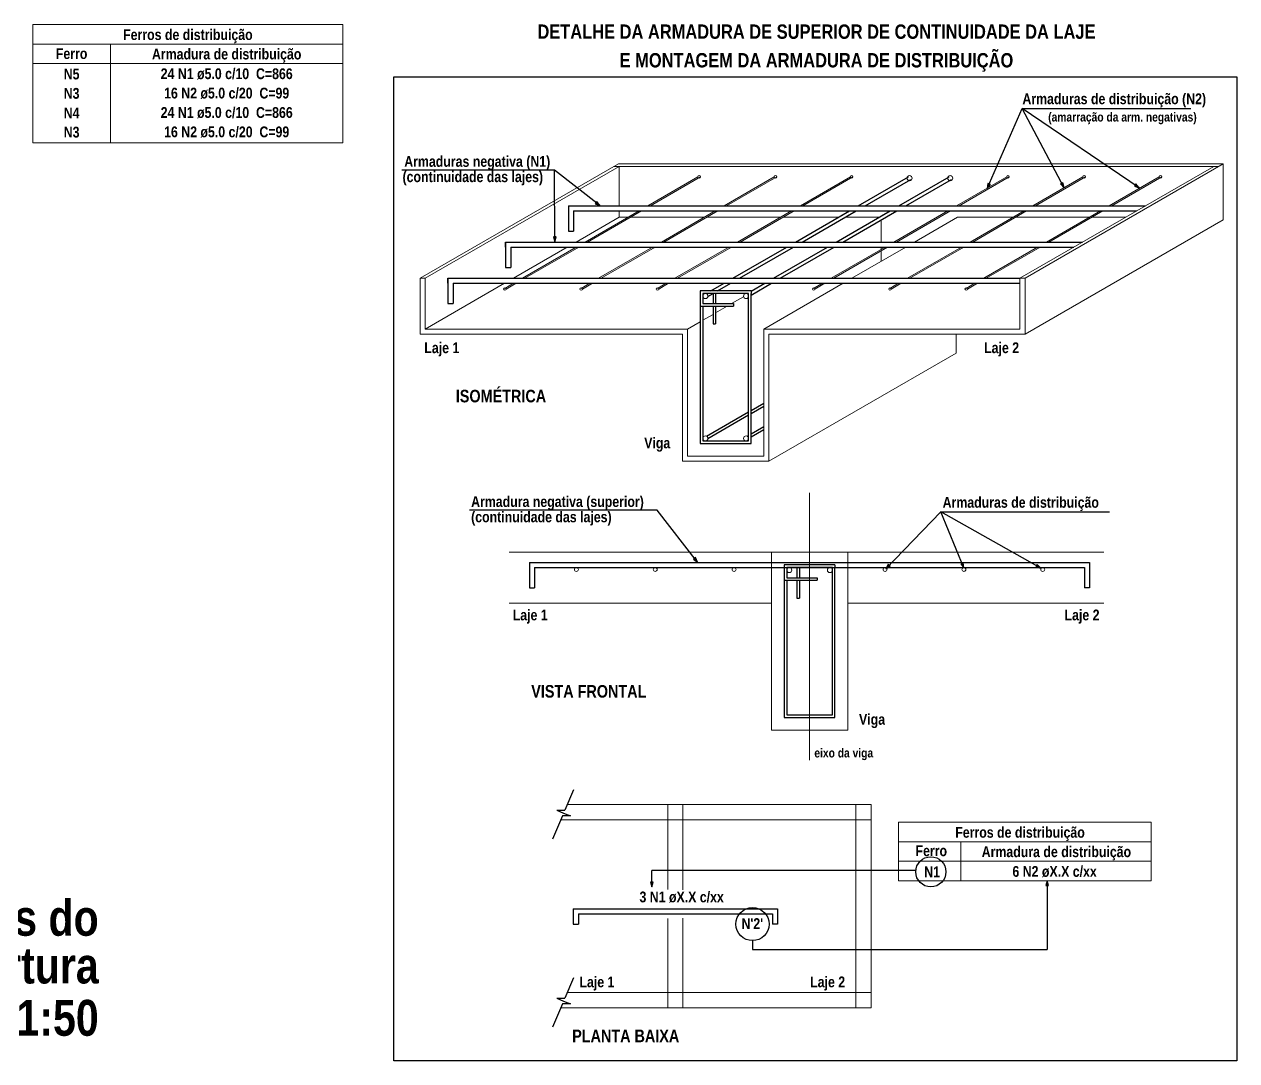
# Model space of a CAD drawing. Header units: millimetres. Extents: x 2249 to 2676, y -663 to -441.
# Drawn here: x 2476.46 to 2500.31, y -661.06 to -640.67 of the extents above; entities that cross this region are included whole.
import ezdxf

# ---------------------------------------------------------------- set-up
doc = ezdxf.new("R2010")
doc.units = ezdxf.units.MM
doc.header["$LTSCALE"] = 0.5
doc.header["$MEASUREMENT"] = 0
doc.layers.add('COTAS', color=2, linetype='CONTINUOUS')
for name, color, linetype, lineweight in [('Descrição da armadura', 7, 'CONTINUOUS', 5), ('DT-Armadura', 2, 'CONTINUOUS', 30), ('DT-ARMADURA NEG', 1, 'CONTINUOUS', 20), ('DT-Forma', 5, 'CONTINUOUS', 5), ('DT-Relação do aço', 9, 'CONTINUOUS', 5), ('DT-Texto do ferro', 7, 'CONTINUOUS', 5), ('DT-Textos', 7, 'CONTINUOUS', 5), ('DT-Título', 3, 'CONTINUOUS', 20), ('EIXOS', 1, 'CONTINUOUS', 20)]:
    doc.layers.add(name, color=color, linetype=linetype, lineweight=lineweight)
doc.styles.add('ARIAL', font='ARIALNB.TTF')

msp = doc.modelspace()

# ---------------------------------------------------------------- linework, layer by layer
at = {"layer": 'COTAS'}
for p, q in [((2495.3979, -643.8999), (2496.0849, -642.3299)), ((2496.9099, -643.8849), (2496.0849, -642.3299)), ((2496.0849, -642.3299), (2499.4009, -642.3299)), ((2498.3869, -643.8859), (2496.0849, -642.3299)), ((2486.8859, -643.5389), (2483.8809, -643.5389)), ((2486.8939, -644.9499), (2486.8859, -643.5389)), ((2487.7799, -644.2389), (2486.8859, -643.5389)), ((2488.9049, -650.2329), (2485.2159, -650.2329)), ((2489.6999, -651.2529), (2488.9049, -650.2329)), ((2493.4009, -651.3829), (2494.4879, -650.2619)), ((2494.9369, -651.3669), (2494.4879, -650.2619)), ((2494.4879, -650.2619), (2497.8039, -650.2619)), ((2496.4519, -651.3689), (2494.4879, -650.2619)), ((2487.2589, -655.7289), (2487.0889, -656.1319)), ((2487.0419, -656.2449), (2486.8479, -656.7039)), ((2486.9309, -656.1319), (2487.0649, -656.1889)), ((2486.9309, -656.1319), (2487.0889, -656.1319)), ((2487.1989, -656.2449), (2487.0419, -656.2449)), ((2487.0649, -656.1889), (2487.1989, -656.2449)), ((2493.9939, -657.3169), (2488.7989, -657.3169)), ((2488.7989, -657.6429), (2488.7989, -657.3169)), ((2496.5759, -657.5189), (2496.5759, -658.8749)), ((2490.7799, -658.6989), (2490.7799, -658.8749)), ((2490.7799, -658.8749), (2496.5759, -658.8749)), ((2487.2589, -659.4289), (2487.0889, -659.8319)), ((2486.9309, -659.8319), (2487.0649, -659.8889)), ((2486.9309, -659.8319), (2487.0889, -659.8319)), ((2487.0649, -659.8889), (2487.1989, -659.9449)), ((2487.0419, -659.9449), (2486.8479, -660.4039)), ((2487.1989, -659.9449), (2487.0419, -659.9449))]:
    msp.add_line(p, q, dxfattribs=at)
for points in [[(2483.7249, -641.7069), (2500.3059, -641.7069), (2500.3059, -661.0619), (2483.7249, -661.0619), (2483.7249, -641.7069)], [(2495.3979, -643.8999), (2495.4599, -643.8219), (2495.4129, -643.8009), (2495.3979, -643.8999)], [(2496.9099, -643.8849), (2496.8879, -643.7869), (2496.8419, -643.8119), (2496.9099, -643.8849)], [(2498.3869, -643.8859), (2498.3209, -643.8109), (2498.2919, -643.8539), (2498.3869, -643.8859)], [(2487.7799, -644.2389), (2487.7199, -644.1589), (2487.6879, -644.1999), (2487.7799, -644.2389)], [(2486.8939, -644.9499), (2486.9199, -644.8529), (2486.8679, -644.8539), (2486.8939, -644.9499)], [(2489.6999, -651.2529), (2489.6609, -651.1609), (2489.6199, -651.1929), (2489.6999, -651.2529)], [(2493.4009, -651.3829), (2493.4859, -651.3309), (2493.4489, -651.2949), (2493.4009, -651.3829)], [(2494.9369, -651.3669), (2494.9239, -651.2679), (2494.8759, -651.2869), (2494.9369, -651.3669)], [(2496.4519, -651.3689), (2496.3799, -651.2989), (2496.3549, -651.3439), (2496.4519, -651.3689)], [(2496.5759, -657.5189), (2496.5499, -657.6149), (2496.6019, -657.6149), (2496.5759, -657.5189)], [(2488.7989, -657.6429), (2488.8249, -657.5459), (2488.7729, -657.5459), (2488.7989, -657.6429)]]:
    msp.add_lwpolyline(points, dxfattribs=at)
for centre, radius in [((2494.2889, -657.3449), 0.2965), ((2490.7799, -658.3729), 0.3258)]:
    msp.add_circle(centre, radius, dxfattribs=at)
at = {"layer": 'DT-Armadura'}
for p, q in [((2492.8619, -644.2419), (2493.8469, -643.6729)), ((2493.6619, -644.2419), (2494.6469, -643.6729)), ((2492.9939, -644.2419), (2493.8949, -643.7219)), ((2493.7939, -644.2419), (2494.6949, -643.7219)), ((2487.1589, -644.2419), (2498.5089, -644.2419)), ((2487.1589, -644.2419), (2487.1589, -644.7419)), ((2487.2589, -644.3419), (2498.3359, -644.3419)), ((2487.2589, -644.3419), (2487.2589, -644.7419)), ((2491.6279, -644.9539), (2492.6889, -644.3419)), ((2491.7599, -644.9539), (2492.8209, -644.3419)), ((2492.4279, -644.9539), (2493.4889, -644.3419)), ((2492.5159, -644.4419), (2492.6889, -644.3419)), ((2492.5599, -644.9539), (2493.6209, -644.3419)), ((2492.6479, -644.4419), (2492.8209, -644.3419)), ((2493.3159, -644.4419), (2493.4889, -644.3419)), ((2493.4479, -644.4419), (2493.6209, -644.3419)), ((2487.1589, -644.7419), (2487.2589, -644.7419)), ((2485.9249, -645.0539), (2485.9249, -644.9539)), ((2485.9249, -644.9539), (2497.2749, -644.9539)), ((2485.9249, -644.9539), (2485.9249, -645.0539)), ((2485.9249, -644.9539), (2485.9249, -645.4539)), ((2486.0249, -645.0539), (2497.1019, -645.0539)), ((2486.0249, -645.0539), (2486.0249, -645.4539)), ((2490.3939, -645.6669), (2491.4549, -645.0539)), ((2490.5259, -645.6669), (2491.5869, -645.0539)), ((2491.1939, -645.6669), (2492.2549, -645.0539)), ((2491.3259, -645.6669), (2492.3869, -645.0539)), ((2485.9249, -645.4539), (2486.0249, -645.4539)), ((2484.7909, -645.7669), (2484.7909, -645.6669)), ((2484.7909, -645.6669), (2496.0409, -645.6669)), ((2484.7909, -645.6669), (2484.7909, -645.7669)), ((2484.7909, -645.6669), (2484.7909, -646.1669)), ((2484.8909, -645.7669), (2496.0409, -645.7669)), ((2484.8909, -645.7669), (2484.8909, -646.1669)), ((2489.9609, -645.9169), (2490.2209, -645.7669)), ((2490.0929, -645.9169), (2490.3529, -645.7669)), ((2490.7539, -645.9209), (2491.0209, -645.7669)), ((2490.7539, -645.9969), (2491.1529, -645.7669)), ((2490.7539, -645.9169), (2489.7539, -645.9169)), ((2489.7539, -645.9169), (2489.7539, -645.9669)), ((2489.7539, -645.9669), (2489.7539, -648.9169)), ((2490.7039, -645.9669), (2489.8039, -645.9669)), ((2489.8039, -645.9669), (2489.8039, -646.1669)), ((2489.9029, -646.0259), (2490.0069, -645.9669)), ((2490.0039, -645.9669), (2490.0039, -646.1669)), ((2490.0539, -645.9669), (2490.0539, -646.1669)), ((2490.7039, -648.8669), (2490.7039, -645.9669)), ((2490.7539, -645.9169), (2490.7539, -645.9669)), ((2490.7539, -648.9169), (2490.7539, -645.9669)), ((2484.7909, -646.1669), (2484.8909, -646.1669)), ((2489.7539, -646.2169), (2490.4039, -646.2169)), ((2489.8039, -646.1669), (2490.4039, -646.1669)), ((2489.8039, -646.2169), (2489.8039, -648.8669)), ((2490.0039, -646.2169), (2490.0039, -646.5669)), ((2490.0539, -646.2169), (2490.0539, -646.5669)), ((2490.4039, -646.1669), (2490.4039, -646.2169)), ((2490.0039, -646.5669), (2490.0539, -646.5669)), ((2490.7539, -648.2679), (2491.0039, -648.1239)), ((2490.7539, -648.3259), (2491.0039, -648.1819)), ((2489.8789, -648.7729), (2490.7039, -648.2969)), ((2489.9039, -648.8169), (2490.7039, -648.3549)), ((2490.7539, -648.7299), (2491.0039, -648.5859)), ((2490.7539, -648.7879), (2491.0039, -648.6429)), ((2489.7539, -648.9169), (2490.7539, -648.9169)), ((2489.8039, -648.8669), (2490.7039, -648.8669)), ((2490.6789, -648.7729), (2490.7039, -648.7589)), ((2486.3929, -651.2579), (2497.4119, -651.2579)), ((2486.3929, -651.2579), (2486.3929, -651.3579)), ((2486.3929, -651.2579), (2486.3929, -651.7579)), ((2497.4119, -651.2579), (2497.4119, -651.7579)), ((2486.4929, -651.3579), (2497.3119, -651.3579)), ((2486.4929, -651.3579), (2486.4929, -651.7579)), ((2491.4029, -651.3579), (2491.4029, -654.3079)), ((2492.3529, -651.3579), (2491.4529, -651.3579)), ((2491.4529, -651.3579), (2491.4529, -651.5579)), ((2491.4529, -651.5579), (2492.0529, -651.5579)), ((2491.6529, -651.3579), (2491.6529, -651.5579)), ((2491.7029, -651.3579), (2491.7029, -651.5579)), ((2492.0529, -651.5579), (2492.0529, -651.6079)), ((2492.3529, -654.2579), (2492.3529, -651.3579)), ((2492.4029, -654.3079), (2492.4029, -651.3579)), ((2497.3119, -651.3579), (2497.3119, -651.7579)), ((2486.3929, -651.7579), (2486.4929, -651.7579)), ((2491.4029, -651.6079), (2492.0529, -651.6079)), ((2491.4529, -651.6079), (2491.4529, -654.2579)), ((2491.6529, -651.6079), (2491.6529, -651.9579)), ((2491.7029, -651.6079), (2491.7029, -651.9579)), ((2497.4119, -651.7579), (2497.3119, -651.7579)), ((2491.6529, -651.9579), (2491.7029, -651.9579)), ((2491.4029, -654.3079), (2492.4029, -654.3079)), ((2491.4529, -654.2579), (2492.3529, -654.2579)), ((2487.2559, -658.0729), (2491.2749, -658.0729)), ((2487.2559, -658.0729), (2487.2559, -658.1729)), ((2487.2559, -658.0729), (2487.2559, -658.3729)), ((2487.3559, -658.1729), (2491.1749, -658.1729)), ((2487.3559, -658.1729), (2487.3559, -658.3729)), ((2491.1749, -658.1729), (2491.1749, -658.3729)), ((2491.2749, -658.0729), (2491.2749, -658.3729)), ((2487.2559, -658.3729), (2487.3559, -658.3729)), ((2491.2749, -658.3729), (2491.1749, -658.3729))]:
    msp.add_line(p, q, dxfattribs=at)
at = {"layer": 'DT-Armadura', "linetype": 'Continuous'}
for p, q in [((2492.4029, -651.3079), (2491.4029, -651.3079)), ((2491.4029, -651.3079), (2491.4029, -651.3579)), ((2492.4029, -651.3079), (2492.4029, -651.3579))]:
    msp.add_line(p, q, dxfattribs=at)
at = {"layer": 'DT-ARMADURA NEG'}
for p, q in [((2488.7219, -644.2419), (2489.7069, -643.6729)), ((2488.7719, -644.2419), (2489.7569, -643.6729)), ((2490.2219, -644.2419), (2491.2069, -643.6729)), ((2490.2719, -644.2419), (2491.2569, -643.6729)), ((2491.7219, -644.2419), (2492.7069, -643.6729)), ((2491.7719, -644.2419), (2492.7569, -643.6729)), ((2494.7959, -644.2419), (2495.7809, -643.6729)), ((2494.8459, -644.2419), (2495.8309, -643.6729)), ((2496.2959, -644.2419), (2497.2809, -643.6729)), ((2496.3459, -644.2419), (2497.3309, -643.6729)), ((2497.7959, -644.2419), (2498.7809, -643.6729)), ((2497.8459, -644.2419), (2498.8309, -643.6729)), ((2487.4879, -644.9539), (2488.5489, -644.3419)), ((2487.5379, -644.9539), (2488.5989, -644.3419)), ((2488.9879, -644.9539), (2490.0489, -644.3419)), ((2489.0379, -644.9539), (2490.0989, -644.3419)), ((2490.4879, -644.9539), (2491.5489, -644.3419)), ((2490.5379, -644.9539), (2491.5989, -644.3419)), ((2493.5619, -644.9539), (2494.6229, -644.3419)), ((2493.6119, -644.9539), (2494.6729, -644.3419)), ((2495.0619, -644.9539), (2496.1229, -644.3419)), ((2495.1119, -644.9539), (2496.1729, -644.3419)), ((2496.5619, -644.9539), (2497.6229, -644.3419)), ((2496.6119, -644.9539), (2497.6729, -644.3419)), ((2486.2539, -645.6669), (2487.3149, -645.0539)), ((2486.3039, -645.6669), (2487.3649, -645.0539)), ((2487.7539, -645.6669), (2488.8149, -645.0539)), ((2487.8039, -645.6669), (2488.8649, -645.0539)), ((2489.2539, -645.6669), (2490.3149, -645.0539)), ((2489.3039, -645.6669), (2490.3649, -645.0539)), ((2492.3279, -645.6669), (2493.3889, -645.0539)), ((2492.3779, -645.6669), (2493.4389, -645.0539)), ((2493.8279, -645.6669), (2494.8889, -645.0539)), ((2493.8779, -645.6669), (2494.9389, -645.0539)), ((2495.3279, -645.6669), (2496.3889, -645.0539)), ((2495.3779, -645.6669), (2496.4389, -645.0539)), ((2485.9089, -645.8659), (2486.0809, -645.7669)), ((2485.9359, -645.8789), (2486.1309, -645.7669)), ((2487.4089, -645.8659), (2487.5809, -645.7669)), ((2487.4359, -645.8789), (2487.6309, -645.7669)), ((2488.9089, -645.8659), (2489.0809, -645.7669)), ((2488.9359, -645.8789), (2489.1309, -645.7669)), ((2491.9829, -645.8659), (2492.1549, -645.7669)), ((2492.0099, -645.8789), (2492.2049, -645.7669)), ((2493.4829, -645.8659), (2493.6549, -645.7669)), ((2493.5099, -645.8789), (2493.7049, -645.7669)), ((2494.9829, -645.8659), (2495.1549, -645.7669)), ((2495.0099, -645.8789), (2495.2049, -645.7669))]:
    msp.add_line(p, q, dxfattribs=at)
for centre, radius in [((2489.7319, -643.6729), 0.025), ((2491.2319, -643.6729), 0.025), ((2492.7319, -643.6729), 0.025), ((2493.8699, -643.6979), 0.05), ((2494.6699, -643.6979), 0.05), ((2495.8059, -643.6729), 0.025), ((2497.3059, -643.6729), 0.025), ((2498.8059, -643.6729), 0.025), ((2485.9109, -645.8789), 0.025), ((2487.4109, -645.8789), 0.025), ((2488.9109, -645.8789), 0.025), ((2491.9849, -645.8789), 0.025), ((2493.4849, -645.8789), 0.025), ((2494.9849, -645.8789), 0.025), ((2489.8539, -646.0169), 0.05), ((2490.6539, -646.0169), 0.05), ((2489.8539, -648.8169), 0.05), ((2490.6539, -648.8169), 0.05), ((2487.3169, -651.3969), 0.0391), ((2488.8669, -651.3969), 0.0391), ((2490.4179, -651.3969), 0.0391), ((2491.5029, -651.4079), 0.05), ((2492.3029, -651.4079), 0.05), ((2493.3879, -651.3969), 0.0391), ((2494.9389, -651.3969), 0.0391), ((2496.4889, -651.3969), 0.0391)]:
    msp.add_circle(centre, radius, dxfattribs=at)
at = {"layer": 'DT-Forma'}
for p, q in [((2484.2449, -645.6669), (2488.1419, -643.4169)), ((2484.3449, -645.6669), (2488.1549, -643.4669)), ((2488.0549, -643.4669), (2499.9519, -643.4669)), ((2488.2419, -643.4169), (2488.1419, -643.4169)), ((2488.1549, -644.2419), (2488.1549, -643.4669)), ((2488.2419, -643.4169), (2500.0379, -643.4169)), ((2496.0409, -645.6669), (2499.8519, -643.4669)), ((2496.1409, -645.6669), (2500.0379, -643.4169)), ((2499.9379, -643.4169), (2500.0379, -643.4169)), ((2500.0379, -644.5169), (2500.0379, -643.4169)), ((2488.1549, -644.4669), (2488.1549, -644.3419)), ((2487.3109, -644.9539), (2488.1549, -644.4669)), ((2488.1549, -644.4669), (2488.3319, -644.4669)), ((2488.3819, -644.4669), (2489.8319, -644.4669)), ((2489.8819, -644.4669), (2491.3319, -644.4669)), ((2491.3819, -644.4669), (2492.4729, -644.4669)), ((2492.6049, -644.4669), (2493.2729, -644.4669)), ((2493.3139, -644.9539), (2493.3139, -644.5189)), ((2493.9699, -644.9539), (2494.8139, -644.4669)), ((2494.8139, -644.4669), (2495.9059, -644.4669)), ((2495.9559, -644.4669), (2497.4059, -644.4669)), ((2496.1409, -646.7669), (2500.0379, -644.5169)), ((2497.4559, -644.4669), (2498.1199, -644.4669)), ((2486.0769, -645.6669), (2487.1379, -645.0539)), ((2492.7359, -645.6669), (2493.7969, -645.0539)), ((2493.3139, -645.0969), (2493.3139, -645.0539)), ((2493.3139, -645.3329), (2493.3139, -645.1259)), ((2484.2449, -646.7669), (2484.2449, -645.6669)), ((2484.3449, -645.6669), (2484.2449, -645.6669)), ((2484.3449, -646.6669), (2484.3449, -645.6669)), ((2484.3449, -646.6669), (2485.9029, -645.7669)), ((2491.0039, -646.6669), (2492.5629, -645.7669)), ((2496.0409, -646.6669), (2496.0409, -645.6669)), ((2496.0409, -645.6669), (2496.1409, -645.6669)), ((2496.1409, -646.7669), (2496.1409, -645.6669)), ((2490.3699, -646.1669), (2490.6059, -646.0299)), ((2490.0539, -646.3489), (2490.2829, -646.2169)), ((2489.5039, -646.6669), (2489.7539, -646.5219)), ((2489.8039, -646.4929), (2490.0039, -646.3779)), ((2489.4039, -646.7669), (2484.2449, -646.7669)), ((2489.5039, -646.6669), (2484.3449, -646.6669)), ((2489.4039, -649.2669), (2489.4039, -646.7669)), ((2489.5039, -649.1669), (2489.5039, -646.6669)), ((2491.0039, -646.6669), (2496.0409, -646.6669)), ((2491.0039, -649.1669), (2491.0039, -646.6669)), ((2491.1039, -649.2669), (2491.1039, -646.7669)), ((2491.1039, -646.7669), (2496.1409, -646.7669)), ((2494.7849, -647.1419), (2494.7849, -646.7669)), ((2491.1039, -649.2669), (2494.7849, -647.1419)), ((2489.5039, -649.1669), (2491.0039, -649.1669)), ((2489.4039, -649.2669), (2491.1039, -649.2669)), ((2485.9929, -651.0579), (2497.6899, -651.0579)), ((2491.1529, -652.0579), (2485.9929, -652.0579)), ((2491.1529, -654.5579), (2491.1529, -652.0579)), ((2492.6529, -652.0579), (2497.6899, -652.0579)), ((2492.6529, -654.5579), (2492.6529, -652.0579)), ((2491.1529, -654.5579), (2492.6529, -654.5579)), ((2489.1129, -656.0219), (2487.1359, -656.0219)), ((2489.1129, -656.3219), (2487.0089, -656.3219)), ((2489.1129, -659.7219), (2487.1359, -659.7219)), ((2489.1129, -660.0219), (2487.0089, -660.0219))]:
    msp.add_line(p, q, dxfattribs=at)
at = {"layer": 'DT-Forma', "linetype": 'Continuous'}
for p, q in [((2491.1529, -652.0579), (2491.1529, -651.0579)), ((2492.6529, -652.0579), (2492.6529, -651.0579))]:
    msp.add_line(p, q, dxfattribs=at)
at = {"layer": 'DT-Forma'}
for points in [[(2489.4129, -656.3219), (2489.1129, -656.3219), (2489.1129, -656.0219), (2489.4129, -656.0219), (2489.4129, -656.3219)], [(2489.1129, -660.0219), (2493.1129, -660.0219), (2493.1129, -656.0219), (2489.1129, -656.0219), (2489.1129, -657.6919)], [(2492.8129, -656.3219), (2493.1129, -656.3219), (2493.1129, -656.0219), (2492.8129, -656.0219), (2492.8129, -656.3219)], [(2489.4129, -659.7219), (2492.8129, -659.7219), (2492.8129, -656.3219), (2489.4129, -656.3219), (2489.4129, -657.6979)], [(2489.1129, -658.2639), (2489.1129, -660.0219)], [(2489.4129, -658.2589), (2489.4129, -659.7219)], [(2489.4129, -659.7219), (2489.1129, -659.7219), (2489.1129, -660.0219), (2489.4129, -660.0219), (2489.4129, -659.7219)], [(2492.8129, -659.7219), (2493.1129, -659.7219), (2493.1129, -660.0219), (2492.8129, -660.0219), (2492.8129, -659.7219)]]:
    msp.add_lwpolyline(points, dxfattribs=at)
at = {"layer": 'DT-Relação do aço'}
for p, q in [((2476.6251, -640.6775), (2482.7249, -640.6775)), ((2476.6251, -640.6775), (2476.6251, -643.0026)), ((2482.7249, -640.6775), (2482.7249, -643.0026)), ((2476.6251, -641.0587), (2482.7249, -641.0587)), ((2478.1501, -641.0587), (2478.1501, -643.0026)), ((2476.6251, -641.44), (2482.7249, -641.44)), ((2476.6251, -643.0026), (2482.7249, -643.0026))]:
    msp.add_line(p, q, dxfattribs=at)
at = {"layer": 'DT-Relação do aço', "color": 7}
for p, q in [((2493.6549, -656.3709), (2498.6229, -656.3709)), ((2493.6549, -656.3709), (2493.6549, -657.5189)), ((2498.6229, -656.3709), (2498.6229, -657.5189)), ((2493.6549, -656.7529), (2498.6229, -656.7529)), ((2494.8799, -656.7529), (2494.8799, -657.5189)), ((2493.6549, -657.1339), (2498.6229, -657.1339)), ((2493.6549, -657.5189), (2498.6229, -657.5189))]:
    msp.add_line(p, q, dxfattribs=at)
at = {"layer": 'EIXOS'}
msp.add_line((2491.9029, -655.1479), (2491.9029, -649.8879), dxfattribs=at)

# ---------------------------------------------------------------- texts
at = {"layer": 'Descrição da armadura', "char_height": 0.2118, "attachment_point": 8, "line_spacing_factor": 0.9, "style": 'ARIAL'}
for s, insert, width in [('N5', (2477.3879, -641.7576), 0.50832), ('24 N1 ø5.0 c/10  C=866', (2480.4379, -641.7576), 5.59152), ('N3', (2477.3879, -642.1386), 0.50832), ('16 N2 ø5.0 c/20  C=99', (2480.4379, -642.1386), 5.33736), ('N4', (2477.3879, -642.5206), 0.50832), ('24 N1 ø5.0 c/10  C=866', (2480.4379, -642.5206), 5.59152), ('N3', (2477.3879, -642.9013), 0.50832), ('16 N2 ø5.0 c/20  C=99', (2480.4379, -642.9013), 5.33736)]:
    msp.add_mtext(s, dxfattribs=dict(at, insert=insert, width=width))
at = {"layer": 'DT-Texto do ferro', "color": 7, "char_height": 0.2118, "attachment_point": 8, "line_spacing_factor": 0.798, "style": 'ARIAL'}
for s, insert, width in [('Ferros de distribuição', (2479.6749, -641.0435), 5.59152), ('Ferro', (2477.3879, -641.3556), 1.2708), ('Armadura de distribuição', (2480.4379, -641.4255), 6.09984)]:
    msp.add_mtext(s, dxfattribs=dict(at, insert=insert, width=width))
at = {"layer": 'DT-Textos', "line_spacing_factor": 0.798, "style": 'ARIAL'}
for s, insert, char_height, width, attachment_point in [('DETALHE DA ARMADURA DE SUPERIOR DE CONTINUIDADE DA LAJE', (2492.0389, -640.9603), 0.2824, 18.6384, 8), ('E MONTAGEM DA ARMADURA DE DISTRIBUIÇÃO ', (2492.0389, -641.6045), 0.2824, 13.21632, 8), ('Armaduras de distribuição (N2)', (2496.0899, -642.3065), 0.2118, 7.6248, 7), ('(amarração da arm. negativas)', (2496.5969, -642.6375), 0.1765, 6.1422, 7), ('Armaduras negativa (N1)', (2483.9309, -643.5395), 0.2118, 5.84568, 7), ('(continuidade das lajes)', (2483.8969, -643.8395), 0.2118, 6.09984, 7), ('Laje 1', (2484.3259, -647.2045), 0.2118, 1.52496, 7), ('Laje 2', (2495.3369, -647.2045), 0.2118, 1.52496, 7), ('ISOMÉTRICA', (2484.9449, -648.112), 0.2471, 2.9652, 7), ('Viga', (2488.6509, -649.0785), 0.2118, 1.01664, 7), ('Armadura negativa (superior)', (2485.2459, -650.2315), 0.2118, 7.11648, 7), ('Armaduras de distribuição', (2494.5209, -650.2455), 0.2118, 6.354, 7), ('(continuidade das lajes)', (2485.2459, -650.5315), 0.2118, 6.09984, 7), ('Laje 1', (2486.0639, -652.4615), 0.2118, 1.52496, 7), ('Laje 2', (2496.9189, -652.4615), 0.2118, 1.52496, 7), ('VISTA FRONTAL', (2486.4289, -653.921), 0.2471, 3.85476, 7), ('Viga', (2492.8759, -654.5165), 0.2118, 1.01664, 7), ('eixo da viga', (2491.9969, -655.1485), 0.1765, 2.5416, 7), ('Ferros de distribuição', (2496.0429, -656.7375), 0.2118, 5.59152, 8), ('Ferro', (2494.2979, -657.0396), 0.2118, 1.2708, 8), ('Armadura de distribuição', (2496.7589, -657.1195), 0.2118, 6.09984, 8), ('N1', (2494.3129, -657.4516), 0.2118, 0.50832, 8), ('6 N2 øX.X c/xx', (2496.7229, -657.4516), 0.2118, 3.55824, 8), ('3 N1 øX.X c/xx', (2489.3869, -657.9536), 0.2118, 3.55824, 8), ("N'2'", (2490.7769, -658.4696), 0.2118, 1.01664, 8), ('Laje 1', (2487.3769, -659.6805), 0.2118, 1.52496, 7), ('Laje 2', (2491.9149, -659.6805), 0.2118, 1.52496, 7), ('PLANTA BAIXA', (2487.2339, -660.697), 0.2471, 3.55824, 7)]:
    msp.add_mtext(s, dxfattribs=dict(at, insert=insert, char_height=char_height, width=width, attachment_point=attachment_point))
at = {"layer": 'DT-Título', "char_height": 0.706, "attachment_point": 9, "line_spacing_factor": 0.798, "style": 'ARIAL'}
for s, insert, width in [('Armação negativa das lajes do \\Ppavimento Cobertura', (2477.9209, -659.7541), 49.1376), ('escala 1:50', (2477.9209, -660.5801), 9.3192)]:
    msp.add_mtext(s, dxfattribs=dict(at, insert=insert, width=width))

doc.saveas('drawing.dxf')
